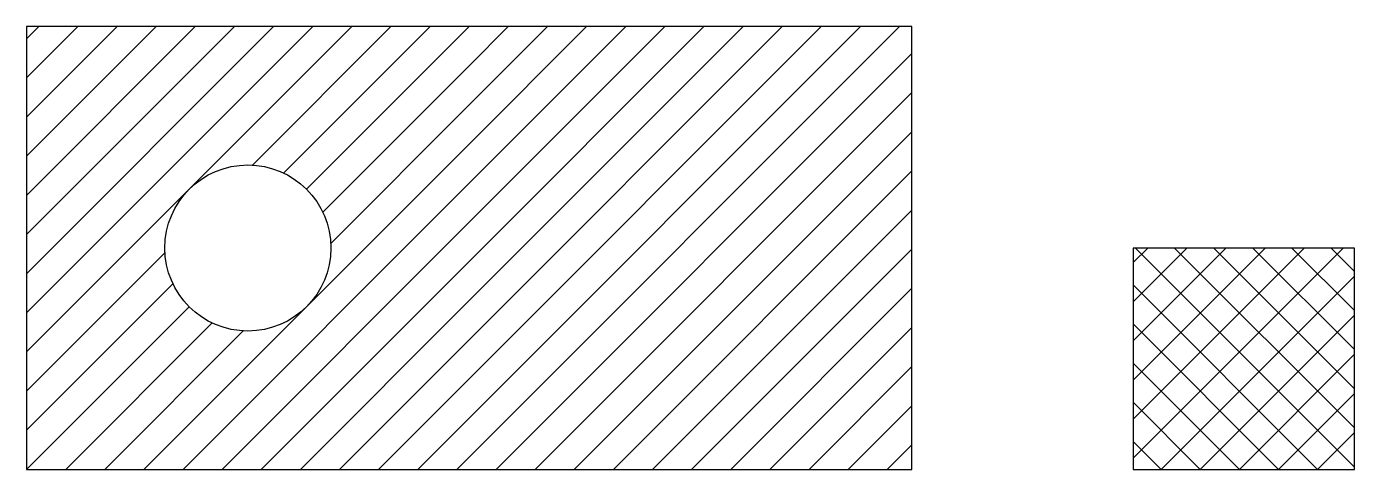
# Model space of a CAD drawing. Header units: inches. Extents: x 0 to 6, y 0 to 2.
import ezdxf

# ---------------------------------------------------------------- set-up
doc = ezdxf.new("R2010")
doc.units = ezdxf.units.IN
doc.header["$MEASUREMENT"] = 0
doc.layers.add('HATCH', color=4, linetype='Continuous')
doc.layers.add('OBJECT', color=7, linetype='Continuous')

msp = doc.modelspace()

# ---------------------------------------------------------------- hatches: boundary and pattern name
at = {"layer": 'HATCH'}
h = msp.add_hatch(dxfattribs=at)
h.set_pattern_fill('ANSI31', color=256)
h.paths.add_polyline_path([(2, 2), (0, 2), (0, 0), (2, 0)])
h.paths.add_polyline_path([(0.625, 1, -1), (1.375, 1, -1)], flags=16)
h = msp.add_hatch(dxfattribs=at)
h.set_pattern_fill('ANSI31', color=256)
h.paths.add_polyline_path([(4, 2), (2, 2), (2, 0), (4, 0)])
h = msp.add_hatch(dxfattribs=at)
h.set_pattern_fill('ANSI37', color=256)
h.paths.add_polyline_path([(6, 1), (5, 1), (5, 0), (6, 0)])

# ---------------------------------------------------------------- linework, layer by layer
at = {"layer": 'OBJECT'}
for p, q in [((4, 2), (0, 2)), ((0, 2), (0, 0)), ((4, 0), (4, 2)), ((6, 1), (5, 1)), ((5, 1), (5, 0)), ((6, 0), (6, 1)), ((0, 0), (4, 0)), ((5, 0), (6, 0))]:
    msp.add_line(p, q, dxfattribs=at)
msp.add_circle((1, 1), 0.375, dxfattribs=at)

doc.saveas('drawing.dxf')
